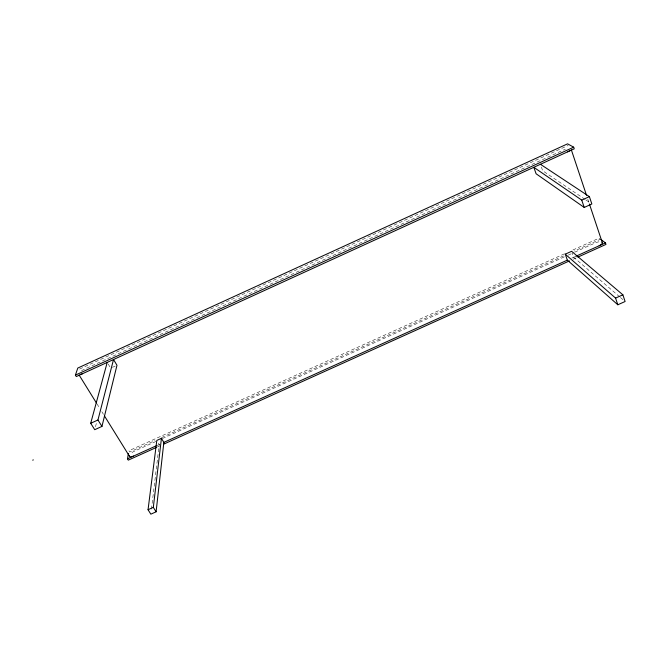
<?xml version="1.0" encoding="UTF-8"?>
<svg xmlns="http://www.w3.org/2000/svg" width="658" height="658" viewBox="0 0 658 658"><rect width="100%" height="100%" fill="white"/><g stroke="black" fill="none" stroke-linecap="round" stroke-linejoin="round"><path stroke-width="0.49" stroke-dasharray="3.29 2.47" d="M151.447 509.119L159.236 444.471L157.78 442.053M95.5 426.713L96.792 421.753M79.61 369.031L387.858 227.948M388.788 227.528L456.043 196.742M456.973 196.314L568.134 145.443M112.477 367.345L115.175 366.111M564.474 253.799L128.927 450.705L129.733 451.997L155 440.572M572.904 249.991L599.125 238.13L599.619 239.611L574.352 251.035M161.555 437.611L564.054 255.691M155.856 441.493L134.347 451.207A5.182 1.966 -31.4 0 0 130.235 454.185M162.394 438.532L564.482 256.817M568.224 255.131L573.834 252.598M574.771 252.17L595.342 242.876A5.354 2.048 -18.8 0 1 600.384 241.749M156.941 445.507L159.754 444.24M571.802 258.125L574.755 256.793M157.32 447.021L159.195 446.182M573.192 259.219L576.943 257.533M585.061 199.399L542.685 170.759L541.394 167.058M585.908 199.974L590.144 202.837M619.647 296.824L573.694 257.27L572.205 253.009M620.428 297.49L623.545 300.171M96.973 403.856L99.679 408.215M101.842 411.711L103.471 414.334M108.2 364.063L110.182 367.353M587.791 199.144L589.083 203.009M81.543 370.767A5.412 1.579 -29.9 0 1 83.969 369.418L563.98 149.785A5.593 1.645 -20.4 0 1 565.312 149.234"/><path stroke-width="0.99" d="M156.102 511.809L163.85 442.39L161.432 438.343L156.81 440.432L148.05 509.728L150.838 514.169L156.102 511.809L153.322 507.359L161.432 438.343M156.382 447.448L128.285 460.139L127.471 458.823L128.442 453.411M101.957 426.409L116.976 365.289L113.53 359.523L97.952 419.993L101.957 426.409L94.736 429.69L90.697 423.283L107.213 362.418M75.407 375.118L77.8 368.044L567.591 143.831L573.686 147.178L574.228 148.823L76.295 376.557L75.407 375.118L573.686 147.178M32.9 460.361L33.139 459.712M90.697 423.283L97.952 419.993M581.754 200.106L589.395 196.635L591.838 203.98L584.222 207.443L536.097 173.77L533.811 167.305L581.754 200.106L584.222 207.443M565.247 254.177L571.605 251.298L622.879 294.817L625.1 301.512L617.821 304.777L567.352 260.14L565.247 254.177L615.575 298.099L617.821 304.777M127.471 458.823L156.464 445.729M163.497 442.546L567.262 260.181M575.692 256.373L605.483 242.917L605.977 244.414L577.88 257.105M163.875 444.06L569.45 260.913M615.575 298.099L622.879 294.817M148.05 509.728L153.322 507.359M540.424 164.278L589.395 196.635M600.713 239.331L605.483 242.917M79.108 375.035L96.43 402.976M104.548 416.078L129.462 456.241M571.35 149.859L586.508 195.278M589.404 203.972L602.3 242.629M601.971 242.177A5.354 2.048 -18.8 0 1 599.117 245.788M569.828 150.575A5.593 1.645 -20.4 0 1 567.591 151.858M133.525 456.093A5.182 1.966 -31.4 0 1 129.412 455.681M82.595 373.67A5.412 1.579 -29.9 0 1 80.334 374.468"/></g></svg>
